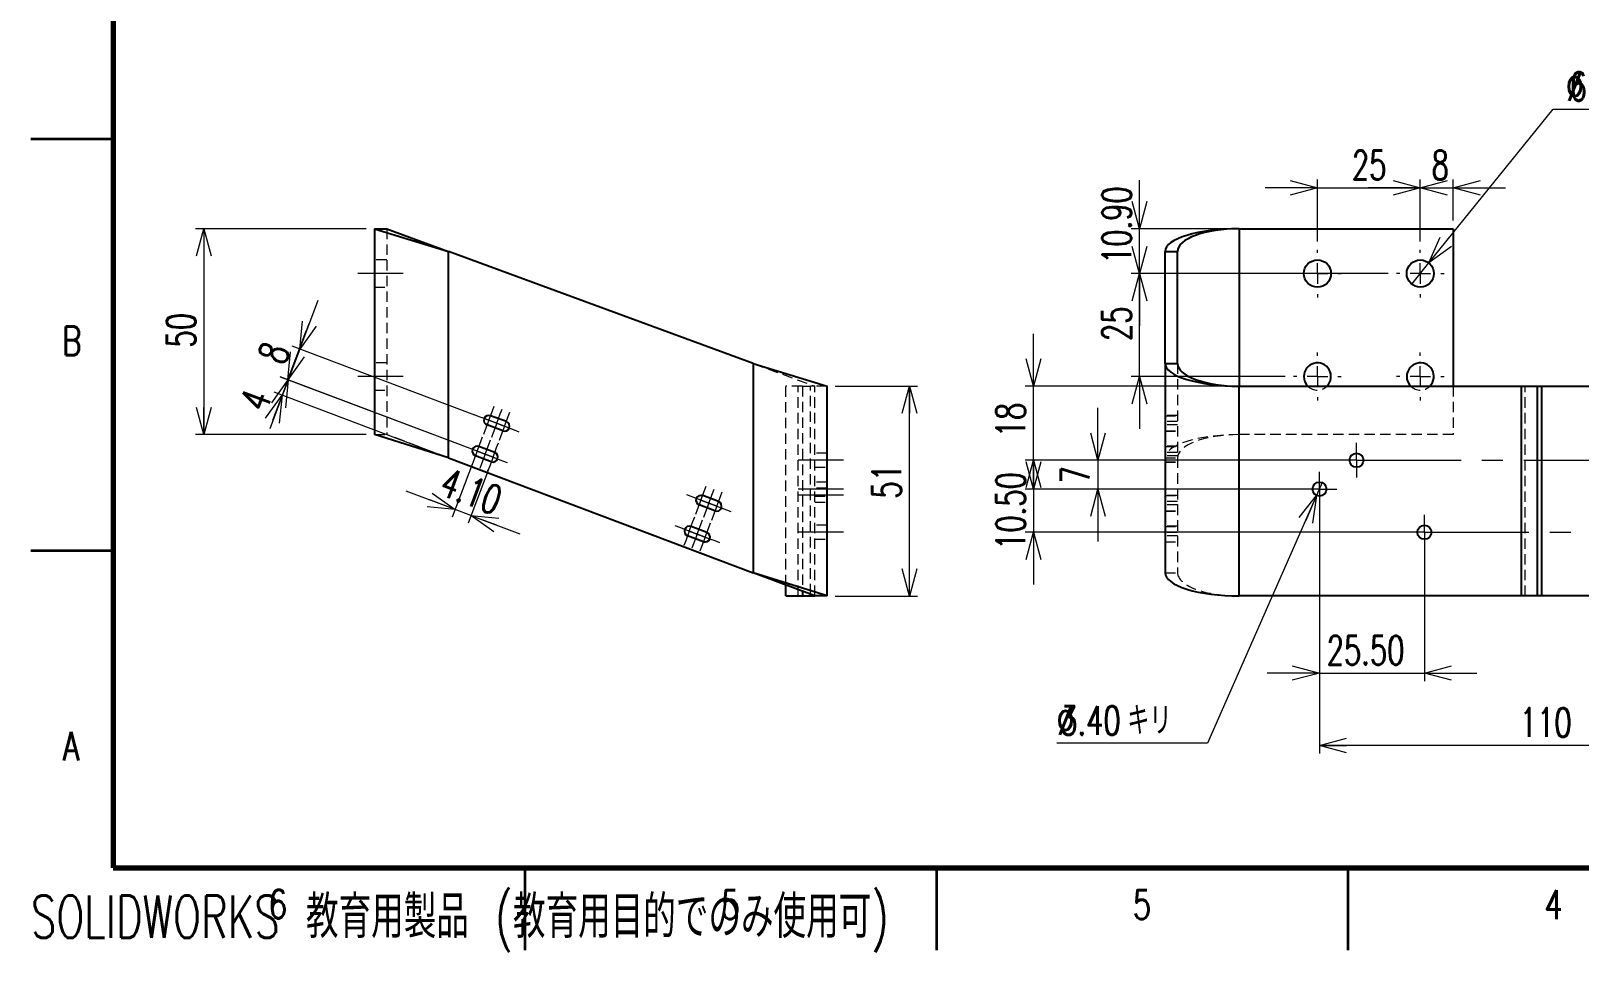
# Model space of a CAD drawing. Header units: millimetres. Extents: x 0 to 420, y 0 to 297.
# Drawn here: x 0 to 188.1, y -0.2 to 111.6 of the extents above; entities that cross this region are included whole.
import ezdxf

# ---------------------------------------------------------------- set-up
doc = ezdxf.new("R2010")
doc.units = ezdxf.units.MM
doc.header["$PDSIZE"] = -1
doc.linetypes.add('CENTERX2', pattern=[20.32, 12.7, -2.54, 2.54, -2.54])
doc.linetypes.add('HIDDEN', pattern=[1.905, 1.27, -0.635])
doc.styles.add('SLDTEXTSTYLE0', font='TXT', dxfattribs={"width": 0.7, "bigfont": 'bigfont'})
doc.styles.add('SLDTEXTSTYLE1', font='TXT', dxfattribs={"width": 0.75, "bigfont": 'bigfont'})
doc.dimstyles.new('SLDDIMSTYLE0', dxfattribs={"dimtxt": 3.5, "dimasz": 3.302, "dimexe": 0, "dimexo": 0.0625, "dimgap": 0.875, "dimtad": 3, "dimlfac": 2, "dimrnd": 1e-09, "dimzin": 12, "dimdsep": 46, "dimtxsty": 'SLDTEXTSTYLE0', "dimblk1": 'OPEN30', "dimblk2": 'OPEN30', "dimsah": 1, "dimcen": 0.09, "dimadec": 0, "dimazin": 3, "dimtfac": 1, "dimtmove": 0, "dimatfit": 0, "dimldrblk": 'OPEN30', "dimfxl": 1, "dimfrac": 2, "dimtolj": 1, "dimtzin": 12, "dimarcsym": 0})
doc.dimstyles.new('SLDDIMSTYLE1', dxfattribs={"dimtxt": 3.5, "dimasz": 3.302, "dimexe": 0, "dimexo": 0.0625, "dimgap": 0.875, "dimtad": 3, "dimdec": 0, "dimlfac": 2, "dimrnd": 1e-09, "dimzin": 12, "dimdsep": 46, "dimtxsty": 'SLDTEXTSTYLE0', "dimblk1": 'OPEN30', "dimblk2": 'OPEN30', "dimsah": 1, "dimcen": 0.09, "dimadec": 0, "dimazin": 3, "dimtfac": 1, "dimtofl": 0, "dimtmove": 0, "dimatfit": 3, "dimldrblk": 'OPEN30', "dimfxl": 1, "dimfrac": 2, "dimtolj": 1, "dimtzin": 12, "dimarcsym": 0})
doc.dimstyles.new('SLDDIMSTYLE2', dxfattribs={"dimtxt": 3.5, "dimasz": 3.302, "dimexe": 0, "dimexo": 0.0625, "dimgap": 0.875, "dimtad": 3, "dimdec": 1, "dimlfac": 2, "dimrnd": 1e-09, "dimzin": 12, "dimdsep": 46, "dimtxsty": 'SLDTEXTSTYLE0', "dimblk1": 'OPEN30', "dimblk2": 'OPEN30', "dimsah": 1, "dimcen": 0.09, "dimadec": 0, "dimazin": 3, "dimtfac": 1, "dimtdec": 1, "dimtofl": 0, "dimtmove": 0, "dimatfit": 3, "dimldrblk": 'OPEN30', "dimfxl": 1, "dimfrac": 2, "dimtolj": 1, "dimtzin": 12, "dimarcsym": 0})
doc.dimstyles.new('SLDDIMSTYLE3', dxfattribs={"dimtxt": 3.5, "dimasz": 3.302, "dimexe": 0, "dimexo": 0.0625, "dimgap": 0.875, "dimtad": 3, "dimlfac": 2, "dimrnd": 1e-09, "dimzin": 4, "dimdsep": 46, "dimtxsty": 'SLDTEXTSTYLE0', "dimblk1": 'OPEN30', "dimblk2": 'OPEN30', "dimsah": 1, "dimcen": 0.09, "dimadec": 0, "dimazin": 1, "dimtfac": 1, "dimtmove": 0, "dimatfit": 0, "dimldrblk": 'OPEN30', "dimfxl": 1, "dimfrac": 2, "dimtolj": 1, "dimtzin": 12, "dimarcsym": 0})
doc.dimstyles.new('SLDDIMSTYLE4', dxfattribs={"dimtxt": 3.5, "dimasz": 3.302, "dimexe": 0, "dimexo": 0.0625, "dimgap": 0.875, "dimtad": 3, "dimlfac": 2, "dimrnd": 1e-09, "dimzin": 12, "dimdsep": 46, "dimtxsty": 'SLDTEXTSTYLE0', "dimblk1": 'OPEN30', "dimblk2": 'OPEN30', "dimsah": 1, "dimcen": 0.09, "dimadec": 0, "dimazin": 3, "dimtfac": 1, "dimtofl": 0, "dimtmove": 0, "dimatfit": 3, "dimldrblk": 'OPEN30', "dimfxl": 1, "dimfrac": 2, "dimtolj": 1, "dimtzin": 12, "dimarcsym": 0})
doc.dimstyles.new('SLDDIMSTYLE5', dxfattribs={"dimtxt": 3.5, "dimasz": 3.302, "dimexe": 0, "dimexo": 0.0625, "dimgap": 0.875, "dimtad": 0, "dimtih": 1, "dimtoh": 1, "dimlfac": 2, "dimrnd": 1e-09, "dimzin": 4, "dimdsep": 46, "dimtxsty": 'SLDTEXTSTYLE0', "dimblk1": 'NONE', "dimblk2": 'OPEN30', "dimsah": 1, "dimcen": 0, "dimadec": 0, "dimazin": 1, "dimtfac": 1, "dimtmove": 0, "dimatfit": 3, "dimldrblk": 'NONE', "dimfxl": 1, "dimfrac": 2, "dimtolj": 1, "dimtzin": 12, "dimarcsym": 0})

# ---------------------------------------------------------------- blocks, each defined once
blk = doc.blocks.new('_Open30')
at = {"color": 0, "linetype": 'ByBlock', "lineweight": -2}
for p, q in [((-1, 0.267949), (0, 0)), ((0, 0), (-1, -0.267949)), ((0, 0), (-1, 0))]:
    blk.add_line(p, q, dxfattribs=at)
blk = doc.blocks.new('_D')
at = {"color": 1, "linetype": 'Continuous', "lineweight": 18}
for p, q in [((31.2, 69.28), (33.44, 75.22)), ((52.51, 61.25), (30.26, 69.63)), ((49.79, 60.13), (29.56, 67.76)), ((31.2, 69.28), (30.5, 67.4)), ((30.5, 67.4), (29.54, 64.86))]:
    blk.add_line(p, q, dxfattribs=at)
at = {"color": 1, "linetype": 'Continuous', "lineweight": 18, "xscale": 3.302, "yscale": 3.302}
for p, rotation in [((31.2, 69.28, -14.21), 249.3526786619), ((30.5, 67.4, -14.21), 69.3526786619)]:
    blk.add_blockref('_Open30', p, dxfattribs=dict(at, rotation=rotation))
at = {"color": 1, "linetype": 'Continuous', "lineweight": 18, "insert": (25.31, 66.45), "char_height": 3.5, "attachment_point": 1, "rotation": 69.3527, "style": 'SLDTEXTSTYLE0'}
blk.add_mtext('4', dxfattribs=at)
blk = doc.blocks.new('_D_1')
at = {"color": 1, "linetype": 'Continuous', "lineweight": 18}
for p, q in [((32.65, 73), (34.89, 78.95)), ((53.92, 64.99), (31.72, 73.36)), ((32.65, 73), (31.24, 69.26)), ((52.51, 61.25), (30.31, 69.61)), ((31.24, 69.26), (29.01, 63.32))]:
    blk.add_line(p, q, dxfattribs=at)
at = {"color": 1, "linetype": 'Continuous', "lineweight": 18, "xscale": 3.302, "yscale": 3.302}
for p, rotation in [((32.65, 73, -14.21), 249.3526786619), ((31.24, 69.26, -14.21), 69.3526786619)]:
    blk.add_blockref('_Open30', p, dxfattribs=dict(at, rotation=rotation))
at = {"color": 1, "linetype": 'Continuous', "lineweight": 18, "insert": (27.51, 72.16), "char_height": 3.5, "attachment_point": 1, "rotation": 69.3527, "style": 'SLDTEXTSTYLE0'}
blk.add_mtext('8', dxfattribs=at)
blk = doc.blocks.new('_D_2')
at = {"color": 1, "linetype": 'Continuous', "lineweight": 18}
for p, q in [((40.72, 87.62), (20.01, 87.62)), ((21.01, 87.62), (21.01, 62.61)), ((40.72, 62.61), (20.01, 62.61))]:
    blk.add_line(p, q, dxfattribs=at)
at = {"color": 1, "linetype": 'Continuous', "lineweight": 18, "xscale": 3.302, "yscale": 3.302}
for p, rotation in [((21.01, 87.62, -14.21), 90), ((21.01, 62.61, -14.21), 270)]:
    blk.add_blockref('_Open30', p, dxfattribs=dict(at, rotation=rotation))
at = {"color": 1, "linetype": 'Continuous', "lineweight": 18, "insert": (16.5, 73.19), "char_height": 3.5, "attachment_point": 1, "rotation": 90, "style": 'SLDTEXTSTYLE0'}
blk.add_mtext('50', dxfattribs=at)
blk = doc.blocks.new('_D_3')
at = {"color": 1, "linetype": 'Continuous', "lineweight": 18}
for p, q in [((97.72, 68.5), (107.72, 68.5)), ((106.72, 43.01), (106.72, 68.5)), ((97.72, 43.01), (107.72, 43.01))]:
    blk.add_line(p, q, dxfattribs=at)
at = {"color": 1, "linetype": 'Continuous', "lineweight": 18, "xscale": 3.302, "yscale": 3.302}
for p, rotation in [((106.72, 68.5, -14.21), 90), ((106.72, 43.01, -14.21), 270)]:
    blk.add_blockref('_Open30', p, dxfattribs=dict(at, rotation=rotation))
at = {"color": 1, "linetype": 'Continuous', "lineweight": 18, "insert": (102.21, 54.84), "char_height": 3.5, "attachment_point": 1, "rotation": 90, "style": 'SLDTEXTSTYLE0'}
blk.add_mtext('51', dxfattribs=at)
blk = doc.blocks.new('_D_4')
at = {"color": 1, "linetype": 'Continuous', "lineweight": 18}
for p, q in [((53.65, 59.11), (51.19, 52.58)), ((55.57, 58.38), (53.11, 51.86)), ((51.54, 53.52), (45.6, 55.76)), ((53.46, 52.8), (51.54, 53.52)), ((53.46, 52.8), (59.4, 50.56))]:
    blk.add_line(p, q, dxfattribs=at)
at = {"color": 1, "linetype": 'Continuous', "lineweight": 18, "xscale": 3.302, "yscale": 3.302}
for p, rotation in [((51.54, 53.52, -14.21), 339.3526786619), ((53.46, 52.8, -14.21), 159.3526786619)]:
    blk.add_blockref('_Open30', p, dxfattribs=dict(at, rotation=rotation))
at = {"color": 1, "linetype": 'Continuous', "lineweight": 18, "insert": (50.67, 58.67), "char_height": 3.5, "attachment_point": 1, "rotation": 339.3527, "style": 'SLDTEXTSTYLE0'}
blk.add_mtext('4.10', dxfattribs=at)
blk = doc.blocks.new('SW_CENTERMARKSYMBOL_0')
at = {"color": 0, "linetype": 'Continuous', "lineweight": 0}
for p, q in [((-1.17, 0.44), (-1.73, 0.65)), ((0, 0), (-1.17, 0.44)), ((0, 0), (-0.44, -1.17)), ((0, 0), (0.44, 1.17)), ((0, 0), (1.17, -0.44)), ((0.44, 1.17), (0.65, 1.73)), ((-0.44, -1.17), (-0.65, -1.73)), ((1.17, -0.44), (1.73, -0.65))]:
    blk.add_line(p, q, dxfattribs=at)
blk = doc.blocks.new('SW_CENTERMARKSYMBOL_1')
at = {"color": 0, "linetype": 'Continuous', "lineweight": 0}
for p, q in [((-1.17, 0.44), (-1.73, 0.65)), ((0, 0), (-1.17, 0.44)), ((0, 0), (-0.44, -1.17)), ((0, 0), (0.44, 1.17)), ((0, 0), (1.17, -0.44)), ((0.44, 1.17), (0.65, 1.73)), ((-0.44, -1.17), (-0.65, -1.73)), ((1.17, -0.44), (1.73, -0.65))]:
    blk.add_line(p, q, dxfattribs=at)
blk = doc.blocks.new('SW_CENTERMARKSYMBOL_2')
at = {"color": 0, "linetype": 'Continuous', "lineweight": 0}
for p, q in [((-1.17, 0.44), (-1.73, 0.65)), ((0, 0), (-1.17, 0.44)), ((0, 0), (-0.44, -1.17)), ((0, 0), (0.44, 1.17)), ((0, 0), (1.17, -0.44)), ((0.44, 1.17), (0.65, 1.73)), ((-0.44, -1.17), (-0.65, -1.73)), ((1.17, -0.44), (1.73, -0.65))]:
    blk.add_line(p, q, dxfattribs=at)
blk = doc.blocks.new('SW_CENTERMARKSYMBOL_3')
at = {"color": 0, "linetype": 'Continuous', "lineweight": 0}
for p, q in [((-1.17, 0.44), (-1.73, 0.65)), ((0, 0), (-1.17, 0.44)), ((0, 0), (-0.44, -1.17)), ((0, 0), (0.44, 1.17)), ((0, 0), (1.17, -0.44)), ((0.44, 1.17), (0.65, 1.73)), ((-0.44, -1.17), (-0.65, -1.73)), ((1.17, -0.44), (1.73, -0.65))]:
    blk.add_line(p, q, dxfattribs=at)
blk = doc.blocks.new('SW_CENTERMARKSYMBOL_4')
at = {"color": 0, "linetype": 'Continuous', "lineweight": 0}
for p, q in [((-1.17, 0.44), (-1.73, 0.65)), ((0, 0), (-1.17, 0.44)), ((0, 0), (-0.44, -1.17)), ((0, 0), (0.44, 1.17)), ((0, 0), (1.17, -0.44)), ((0.44, 1.17), (0.65, 1.73)), ((-0.44, -1.17), (-0.65, -1.73)), ((1.17, -0.44), (1.73, -0.65))]:
    blk.add_line(p, q, dxfattribs=at)
blk = doc.blocks.new('SW_CENTERMARKSYMBOL_5')
at = {"color": 0, "linetype": 'Continuous', "lineweight": 0}
for p, q in [((-1.17, 0.44), (-1.73, 0.65)), ((0, 0), (-1.17, 0.44)), ((0, 0), (-0.44, -1.17)), ((0, 0), (0.44, 1.17)), ((0, 0), (1.17, -0.44)), ((0.44, 1.17), (0.65, 1.73)), ((-0.44, -1.17), (-0.65, -1.73)), ((1.17, -0.44), (1.73, -0.65))]:
    blk.add_line(p, q, dxfattribs=at)
blk = doc.blocks.new('SW_CENTERMARKSYMBOL_6')
at = {"color": 0, "linetype": 'Continuous', "lineweight": 0}
for p, q in [((-1.17, 0.44), (-1.73, 0.65)), ((0, 0), (-1.17, 0.44)), ((0, 0), (-0.44, -1.17)), ((0, 0), (0.44, 1.17)), ((0, 0), (1.17, -0.44)), ((0.44, 1.17), (0.65, 1.73)), ((-0.44, -1.17), (-0.65, -1.73)), ((1.17, -0.44), (1.73, -0.65))]:
    blk.add_line(p, q, dxfattribs=at)
blk = doc.blocks.new('SW_CENTERMARKSYMBOL_7')
at = {"color": 0, "linetype": 'Continuous', "lineweight": 0}
for p, q in [((-1.17, 0.44), (-1.73, 0.65)), ((0, 0), (-1.17, 0.44)), ((0, 0), (-0.44, -1.17)), ((0, 0), (0.44, 1.17)), ((0, 0), (1.17, -0.44)), ((0.44, 1.17), (0.65, 1.73)), ((1.92, -0.72), (2.36, 0.45)), ((2.36, 0.45), (2.57, 1.01)), ((-0.44, -1.17), (-0.65, -1.73)), ((0.75, -0.28), (0.19, -0.07)), ((1.92, -0.72), (0.75, -0.28)), ((1.17, -0.44), (1.73, -0.65)), ((1.92, -0.72), (1.48, -1.89)), ((1.92, -0.72), (3.09, -1.16)), ((3.09, -1.16), (3.65, -1.38)), ((1.48, -1.89), (1.27, -2.45))]:
    blk.add_line(p, q, dxfattribs=at)
blk = doc.blocks.new('SW_CENTERMARKSYMBOL_8')
at = {"color": 0, "linetype": 'Continuous', "lineweight": 0}
for p, q in [((-1.17, 0.44), (-1.73, 0.65)), ((0, 0), (-1.17, 0.44)), ((0, 0), (-0.44, -1.17)), ((0, 0), (0.44, 1.17)), ((0, 0), (1.17, -0.44)), ((0.44, 1.17), (0.65, 1.73)), ((1.92, -0.72), (2.36, 0.45)), ((2.36, 0.45), (2.57, 1.01)), ((-0.44, -1.17), (-0.65, -1.73)), ((0.75, -0.28), (0.19, -0.07)), ((1.92, -0.72), (0.75, -0.28)), ((1.17, -0.44), (1.73, -0.65)), ((1.92, -0.72), (1.48, -1.89)), ((1.92, -0.72), (3.09, -1.16)), ((3.09, -1.16), (3.65, -1.38)), ((1.48, -1.89), (1.27, -2.45))]:
    blk.add_line(p, q, dxfattribs=at)
blk = doc.blocks.new('SW_CENTERMARKSYMBOL_9')
at = {"color": 0, "linetype": 'Continuous', "lineweight": 0}
for p, q in [((-1.17, 0.44), (-1.73, 0.65)), ((0, 0), (-1.17, 0.44)), ((0, 0), (-0.44, -1.17)), ((0, 0), (0.44, 1.17)), ((0, 0), (1.17, -0.44)), ((0.44, 1.17), (0.65, 1.73)), ((1.92, -0.72), (2.36, 0.45)), ((2.36, 0.45), (2.57, 1.01)), ((-0.44, -1.17), (-0.65, -1.73)), ((0.75, -0.28), (0.19, -0.07)), ((1.92, -0.72), (0.75, -0.28)), ((1.17, -0.44), (1.73, -0.65)), ((1.92, -0.72), (1.48, -1.89)), ((1.92, -0.72), (3.09, -1.16)), ((3.09, -1.16), (3.65, -1.38)), ((1.48, -1.89), (1.27, -2.45))]:
    blk.add_line(p, q, dxfattribs=at)
blk = doc.blocks.new('SW_CENTERMARKSYMBOL_10')
at = {"color": 0, "linetype": 'Continuous', "lineweight": 0}
for p, q in [((-1.17, 0.44), (-1.73, 0.65)), ((0, 0), (-1.17, 0.44)), ((0, 0), (-0.44, -1.17)), ((0, 0), (0.44, 1.17)), ((0, 0), (1.17, -0.44)), ((0.44, 1.17), (0.65, 1.73)), ((1.92, -0.72), (2.36, 0.45)), ((2.36, 0.45), (2.57, 1.01)), ((-0.44, -1.17), (-0.65, -1.73)), ((0.75, -0.28), (0.19, -0.07)), ((1.92, -0.72), (0.75, -0.28)), ((1.17, -0.44), (1.73, -0.65)), ((1.92, -0.72), (1.48, -1.89)), ((1.92, -0.72), (3.09, -1.16)), ((3.09, -1.16), (3.65, -1.38)), ((1.48, -1.89), (1.27, -2.45))]:
    blk.add_line(p, q, dxfattribs=at)
blk = doc.blocks.new('_D_5')
at = {"color": 1, "linetype": 'Continuous', "lineweight": 18}
for p, q in [((129.63, 59.5), (129.63, 65.85)), ((160.04, 59.5), (128.63, 59.5)), ((129.63, 59.5), (129.63, 56)), ((155.54, 56), (128.63, 56)), ((129.63, 56), (129.63, 49.65))]:
    blk.add_line(p, q, dxfattribs=at)
at = {"color": 1, "linetype": 'Continuous', "lineweight": 18, "xscale": 3.302, "yscale": 3.302}
for p, rotation in [((129.63, 59.5, 27.5), 270), ((129.63, 56, 27.5), 90)]:
    blk.add_blockref('_Open30', p, dxfattribs=dict(at, rotation=rotation))
at = {"color": 1, "linetype": 'Continuous', "lineweight": 18, "insert": (125.12, 56.67), "char_height": 3.5, "attachment_point": 1, "rotation": 90, "style": 'SLDTEXTSTYLE0'}
blk.add_mtext('7', dxfattribs=at)
blk = doc.blocks.new('_D_6')
at = {"color": 1, "linetype": 'Continuous', "lineweight": 18}
for p, q in [((121.79, 68.5), (121.79, 74.85)), ((145.79, 68.5), (120.79, 68.5)), ((121.79, 59.5), (121.79, 68.5)), ((160.04, 59.5), (120.79, 59.5)), ((121.79, 59.5), (121.79, 53.15))]:
    blk.add_line(p, q, dxfattribs=at)
at = {"color": 1, "linetype": 'Continuous', "lineweight": 18, "xscale": 3.302, "yscale": 3.302}
for p, rotation in [((121.79, 68.5, 27.5), 270), ((121.79, 59.5, 27.5), 90)]:
    blk.add_blockref('_Open30', p, dxfattribs=dict(at, rotation=rotation))
at = {"color": 1, "linetype": 'Continuous', "lineweight": 18, "insert": (117.28, 62.29), "char_height": 3.5, "attachment_point": 1, "rotation": 90, "style": 'SLDTEXTSTYLE0'}
blk.add_mtext('18', dxfattribs=at)
blk = doc.blocks.new('_D_7')
at = {"color": 1, "linetype": 'Continuous', "lineweight": 18}
for p, q in [((156.54, 55), (156.54, 32.66)), ((169.29, 49.75), (169.29, 32.66)), ((156.54, 33.66), (150.19, 33.66)), ((156.54, 33.66), (169.29, 33.66)), ((169.29, 33.66), (175.64, 33.66))]:
    blk.add_line(p, q, dxfattribs=at)
at = {"color": 1, "linetype": 'Continuous', "lineweight": 18, "xscale": 3.302, "yscale": 3.302}
blk.add_blockref('_Open30', (156.54, 33.66, 27.5), dxfattribs=at)
at = {"color": 1, "linetype": 'Continuous', "lineweight": 18, "xscale": 3.302, "yscale": 3.302, "rotation": 180}
blk.add_blockref('_Open30', (169.29, 33.66, 27.5), dxfattribs=at)
at = {"color": 1, "linetype": 'Continuous', "lineweight": 18, "insert": (157.42, 38.17), "char_height": 3.5, "attachment_point": 1, "style": 'SLDTEXTSTYLE0'}
blk.add_mtext('25.50', dxfattribs=at)
blk = doc.blocks.new('_D_10')
at = {"color": 1, "linetype": 'Continuous', "lineweight": 18}
for p, q in [((156.54, 55), (156.54, 23.87)), ((211.54, 40.01), (211.54, 23.87)), ((211.54, 24.87), (156.54, 24.87))]:
    blk.add_line(p, q, dxfattribs=at)
at = {"color": 1, "linetype": 'Continuous', "lineweight": 18, "xscale": 3.302, "yscale": 3.302, "rotation": 180}
blk.add_blockref('_Open30', (156.54, 24.87, 27.5), dxfattribs=at)
at = {"color": 1, "linetype": 'Continuous', "lineweight": 18, "xscale": 3.302, "yscale": 3.302}
blk.add_blockref('_Open30', (211.54, 24.87, 27.5), dxfattribs=at)
at = {"color": 1, "linetype": 'Continuous', "lineweight": 18, "insert": (180.88, 29.39), "char_height": 3.5, "attachment_point": 1, "style": 'SLDTEXTSTYLE0'}
blk.add_mtext('110', dxfattribs=at)
blk = doc.blocks.new('_D_11')
at = {"color": 1, "linetype": 'Continuous', "lineweight": 18}
for p, q in [((121.79, 56), (121.79, 62.35)), ((155.54, 56), (120.79, 56)), ((121.79, 56), (121.79, 50.75)), ((168.29, 50.75), (120.79, 50.75)), ((121.79, 50.75), (121.79, 44.4))]:
    blk.add_line(p, q, dxfattribs=at)
at = {"color": 1, "linetype": 'Continuous', "lineweight": 18, "xscale": 3.302, "yscale": 3.302}
for p, rotation in [((121.79, 56, 27.5), 270), ((121.79, 50.75, 27.5), 90)]:
    blk.add_blockref('_Open30', p, dxfattribs=dict(at, rotation=rotation))
at = {"color": 1, "linetype": 'Continuous', "lineweight": 18, "insert": (117.28, 48.61), "char_height": 3.5, "attachment_point": 1, "rotation": 90, "style": 'SLDTEXTSTYLE0'}
blk.add_mtext('10.50', dxfattribs=at)
blk = doc.blocks.new('_D_13')
at = {"color": 1, "linetype": 'Continuous', "lineweight": 18}
for p, q in [((156.29, 92.59), (149.94, 92.59)), ((156.29, 86.07), (156.29, 93.59)), ((156.29, 92.59), (168.79, 92.59)), ((168.79, 86.07), (168.79, 93.59)), ((168.79, 92.59), (175.14, 92.59))]:
    blk.add_line(p, q, dxfattribs=at)
at = {"color": 1, "linetype": 'Continuous', "lineweight": 18, "xscale": 3.302, "yscale": 3.302}
blk.add_blockref('_Open30', (156.29, 92.59, 27.5), dxfattribs=at)
at = {"color": 1, "linetype": 'Continuous', "lineweight": 18, "xscale": 3.302, "yscale": 3.302, "rotation": 180}
blk.add_blockref('_Open30', (168.79, 92.59, 27.5), dxfattribs=at)
at = {"color": 1, "linetype": 'Continuous', "lineweight": 18, "insert": (160.48, 97.1), "char_height": 3.5, "attachment_point": 1, "style": 'SLDTEXTSTYLE0'}
blk.add_mtext('25', dxfattribs=at)
blk = doc.blocks.new('_D_14')
at = {"color": 1, "linetype": 'Continuous', "lineweight": 18}
for p, q in [((134.67, 82.17), (134.67, 88.52)), ((152.39, 82.17), (133.67, 82.17)), ((134.67, 69.67), (134.67, 82.17)), ((152.39, 69.67), (133.67, 69.67)), ((134.67, 69.67), (134.67, 63.32))]:
    blk.add_line(p, q, dxfattribs=at)
at = {"color": 1, "linetype": 'Continuous', "lineweight": 18, "xscale": 3.302, "yscale": 3.302}
for p, rotation in [((134.67, 82.17, 27.5), 270), ((134.67, 69.67, 27.5), 90)]:
    blk.add_blockref('_Open30', p, dxfattribs=dict(at, rotation=rotation))
at = {"color": 1, "linetype": 'Continuous', "lineweight": 18, "insert": (130.16, 73.98), "char_height": 3.5, "attachment_point": 1, "rotation": 90, "style": 'SLDTEXTSTYLE0'}
blk.add_mtext('25', dxfattribs=at)
blk = doc.blocks.new('_D_15')
at = {"color": 1, "linetype": 'Continuous', "lineweight": 18}
for p, q in [((168.79, 92.59), (162.44, 92.59)), ((168.79, 86.07), (168.79, 93.59)), ((168.79, 92.59), (172.79, 92.59)), ((172.79, 88.62), (172.79, 93.59)), ((172.79, 92.59), (179.14, 92.59))]:
    blk.add_line(p, q, dxfattribs=at)
at = {"color": 1, "linetype": 'Continuous', "lineweight": 18, "xscale": 3.302, "yscale": 3.302}
blk.add_blockref('_Open30', (168.79, 92.59, 27.5), dxfattribs=at)
at = {"color": 1, "linetype": 'Continuous', "lineweight": 18, "xscale": 3.302, "yscale": 3.302, "rotation": 180}
blk.add_blockref('_Open30', (172.79, 92.59, 27.5), dxfattribs=at)
at = {"color": 1, "linetype": 'Continuous', "lineweight": 18, "insert": (170.16, 97.1), "char_height": 3.5, "attachment_point": 1, "style": 'SLDTEXTSTYLE0'}
blk.add_mtext('8', dxfattribs=at)
blk = doc.blocks.new('_D_16')
at = {"color": 1, "linetype": 'Continuous', "lineweight": 18}
for p, q in [((134.67, 87.62), (134.67, 93.5)), ((145.79, 87.62), (133.67, 87.62)), ((134.67, 82.17), (134.67, 87.62)), ((164.89, 82.17), (133.67, 82.17)), ((134.67, 82.17), (134.67, 75.82))]:
    blk.add_line(p, q, dxfattribs=at)
at = {"color": 1, "linetype": 'Continuous', "lineweight": 18, "xscale": 3.302, "yscale": 3.302}
for p, rotation in [((134.67, 87.62, 27.5), 270), ((134.67, 82.17, 27.5), 90)]:
    blk.add_blockref('_Open30', p, dxfattribs=dict(at, rotation=rotation))
at = {"color": 1, "linetype": 'Continuous', "lineweight": 18, "insert": (130.16, 83.32), "char_height": 3.5, "attachment_point": 1, "rotation": 90, "style": 'SLDTEXTSTYLE0'}
blk.add_mtext('10.90', dxfattribs=at)
blk = doc.blocks.new('_D_17')
at = {"color": 1, "linetype": 'Continuous', "lineweight": 18}
for p, q in [((169.83, 83.46), (184.93, 102.13)), ((184.93, 102.13), (203.22, 102.13)), ((167.75, 80.89), (169.83, 83.46))]:
    blk.add_line(p, q, dxfattribs=at)
at = {"color": 1, "linetype": 'Continuous', "lineweight": 18, "xscale": 3.302, "yscale": 3.302, "rotation": 231.0333672791}
blk.add_blockref('_Open30', (169.83, 83.46, 27.5), dxfattribs=at)
at = {"color": 1, "linetype": 'Continuous', "lineweight": 18, "char_height": 3.5, "attachment_point": 1, "style": 'SLDTEXTSTYLE0'}
for s, insert in [('%%c', (186.52, 106.64)), ('6.60', (186.93, 106.64)), ('キリ', (195.08, 106.64))]:
    blk.add_mtext(s, dxfattribs=dict(at, insert=insert))
blk = doc.blocks.new('_None')
blk = doc.blocks.new('_D_18')
at = {"color": 1, "linetype": 'Continuous', "lineweight": 18}
for p, q in [((156.88, 56.78), (156.2, 55.22)), ((156.2, 55.22), (142.93, 25.12)), ((142.93, 25.12), (124.64, 25.12))]:
    blk.add_line(p, q, dxfattribs=at)
at = {"color": 1, "linetype": 'Continuous', "lineweight": 18, "xscale": 3.302, "yscale": 3.302, "rotation": 66.2094652923}
blk.add_blockref('_Open30', (156.2, 55.22, 27.5), dxfattribs=at)
at = {"color": 1, "linetype": 'Continuous', "lineweight": 18, "char_height": 3.5, "attachment_point": 1, "style": 'SLDTEXTSTYLE0'}
for s, insert in [('%%c', (124.64, 29.64)), ('3.40', (125.05, 29.64)), ('キリ', (133.19, 29.64))]:
    blk.add_mtext(s, dxfattribs=dict(at, insert=insert))
blk = doc.blocks.new('SW_CENTERMARKSYMBOL_11')
at = {"color": 0, "linetype": 'Continuous', "lineweight": 0}
for p, q in [((0, 1.25), (0, 2.1)), ((-1.25, 0), (-2.1, 0)), ((0, 0), (-1.25, 0)), ((0, 0), (0, 1.25)), ((0, 0), (0, -1.25)), ((0, 0), (1.25, 0)), ((1.25, 0), (2.1, 0)), ((0, -1.25), (0, -2.1))]:
    blk.add_line(p, q, dxfattribs=at)
blk = doc.blocks.new('SW_CENTERMARKSYMBOL_12')
at = {"color": 0, "linetype": 'Continuous', "lineweight": 0}
for p, q in [((0, 1.25), (0, 2.1)), ((-1.25, 0), (-2.1, 0)), ((0, 0), (-1.25, 0)), ((0, 0), (0, 1.25)), ((0, 0), (0, -1.25)), ((0, 0), (1.25, 0)), ((1.25, 0), (2.1, 0)), ((0, -1.25), (0, -2.1))]:
    blk.add_line(p, q, dxfattribs=at)
blk = doc.blocks.new('SW_CENTERMARKSYMBOL_13')
at = {"color": 0, "linetype": 'Continuous', "lineweight": 0}
for p, q in [((0, 1.25), (0, 2.1)), ((-1.25, 0), (-2.1, 0)), ((0, 0), (-1.25, 0)), ((0, 0), (0, 1.25)), ((0, 0), (0, -1.25)), ((0, 0), (1.25, 0)), ((1.25, 0), (2.1, 0)), ((0, -1.25), (0, -2.1))]:
    blk.add_line(p, q, dxfattribs=at)
blk = doc.blocks.new('SW_CENTERMARKSYMBOL_17')
at = {"color": 0, "linetype": 'Continuous', "lineweight": 0}
for p, q in [((0, 2.5), (0, 2.9)), ((-2.5, 0), (-2.9, 0)), ((0, 0), (-1.25, 0)), ((0, 0), (0, 1.25)), ((0, 0), (0, -1.25)), ((0, 0), (1.25, 0)), ((2.5, 0), (2.9, 0)), ((0, -2.5), (0, -2.9))]:
    blk.add_line(p, q, dxfattribs=at)
blk = doc.blocks.new('SW_CENTERMARKSYMBOL_18')
at = {"color": 0, "linetype": 'Continuous', "lineweight": 0}
for p, q in [((0, 2.5), (0, 2.9)), ((-2.5, 0), (-2.9, 0)), ((0, 0), (-1.25, 0)), ((0, 0), (0, 1.25)), ((0, 0), (0, -1.25)), ((0, 0), (1.25, 0)), ((2.5, 0), (2.9, 0)), ((0, -2.5), (0, -2.9))]:
    blk.add_line(p, q, dxfattribs=at)
blk = doc.blocks.new('SW_CENTERMARKSYMBOL_19')
at = {"color": 0, "linetype": 'Continuous', "lineweight": 0}
for p, q in [((0, 2.5), (0, 2.9)), ((-2.5, 0), (-2.9, 0)), ((0, 0), (-1.25, 0)), ((0, 0), (0, 1.25)), ((0, 0), (0, -1.25)), ((0, 0), (1.25, 0)), ((2.5, 0), (2.9, 0)), ((0, -2.5), (0, -2.9))]:
    blk.add_line(p, q, dxfattribs=at)
blk = doc.blocks.new('SW_CENTERMARKSYMBOL_20')
at = {"color": 0, "linetype": 'Continuous', "lineweight": 0}
for p, q in [((0, 2.5), (0, 2.9)), ((-2.5, 0), (-2.9, 0)), ((0, 0), (-1.25, 0)), ((0, 0), (0, 1.25)), ((0, 0), (0, -1.25)), ((0, 0), (1.25, 0)), ((2.5, 0), (2.9, 0)), ((0, -2.5), (0, -2.9))]:
    blk.add_line(p, q, dxfattribs=at)

msp = doc.modelspace()

# ---------------------------------------------------------------- linework, layer by layer
at = {"color": 7, "linetype": 'Continuous', "lineweight": 70}
for p, q in [((10, 287), (10, 10)), ((10, 10), (410, 10))]:
    msp.add_line(p, q, dxfattribs=at)
at = {"color": 7, "linetype": 'Continuous', "lineweight": 35}
for p, q in [((10, 98.5), (0, 98.5)), ((10, 48.5), (0, 48.5)), ((60, 10), (60, 0)), ((110, 10), (110, 0)), ((160, 10), (160, 0))]:
    msp.add_line(p, q, dxfattribs=at)
at = {"color": 7, "linetype": 'Continuous', "lineweight": 25}
for p, q in [((41.7241, 87.6221), (41.7241, 62.6085)), ((41.7241, 87.6221), (50.7241, 84.8642)), ((41.7241, 87.6221), (43.2241, 87.6221)), ((43.2241, 87.6221), (50.7241, 84.8642)), ((146.7912, 87.6221), (146.7912, 68.5003)), ((146.7912, 87.6221), (172.7912, 87.6221)), ((172.7912, 87.6221), (172.7912, 68.5003)), ((50.7241, 59.7824), (50.7241, 84.8642)), ((87.7241, 71.2583), (50.7241, 84.8642)), ((137.7912, 71.2583), (137.7912, 84.8642)), ((137.7912, 84.8642), (139.2912, 84.8642)), ((139.2912, 71.2583), (139.2912, 84.8642)), ((87.7241, 71.2583), (87.7241, 45.8401)), ((87.7241, 71.2583), (96.7241, 68.5003)), ((137.7912, 71.2583), (139.2912, 71.2583)), ((137.7912, 71.2583), (137.7912, 45.8401)), ((96.7241, 43.014), (96.7241, 68.5003)), ((146.7912, 43.014), (146.7912, 68.5003)), ((146.7912, 68.5003), (181.0412, 68.5003)), ((181.0412, 68.5003), (181.0412, 43.014)), ((181.0412, 68.5003), (183.0412, 68.5003)), ((183.0412, 43.014), (183.0412, 68.5003)), ((183.0412, 68.5003), (183.5412, 68.5003)), ((183.5412, 43.014), (183.5412, 68.5003)), ((183.5412, 68.5003), (239.5412, 68.5003)), ((57.7536, 64.1865), (55.8353, 64.9094)), ((50.7241, 59.7824), (41.7241, 62.6085)), ((57.3304, 63.0636), (55.4121, 63.7865)), ((56.3431, 60.4435), (54.4248, 61.1663)), ((50.7241, 59.7824), (87.7241, 45.8401)), ((55.92, 59.3205), (54.0017, 60.0434)), ((83.5244, 54.4756), (81.606, 55.1985)), ((83.1012, 53.3527), (81.1829, 54.0756)), ((82.1139, 50.7326), (80.1956, 51.4554)), ((81.6908, 49.6097), (79.7724, 50.3325)), ((96.7241, 43.014), (87.7241, 45.8401)), ((95.2241, 43.014), (87.7241, 45.8401)), ((91.7241, 43.014), (91.7241, 44.3328)), ((93.7241, 43.5792), (93.7241, 43.014)), ((91.7241, 43.014), (93.7241, 43.014)), ((93.7241, 43.014), (94.7241, 43.014)), ((94.7241, 43.014), (94.7241, 43.2024)), ((94.7241, 43.014), (95.2241, 43.014)), ((96.7241, 43.014), (95.2241, 43.014)), ((181.0412, 43.014), (146.7912, 43.014)), ((183.0412, 43.014), (181.0412, 43.014)), ((183.5412, 43.014), (183.0412, 43.014)), ((239.5412, 43.014), (183.5412, 43.014))]:
    msp.add_line(p, q, dxfattribs=at)
at = {"color": 7, "linetype": 'HIDDEN', "lineweight": 18}
for p, q in [((43.2241, 87.6221), (43.2241, 62.6085)), ((43.2241, 83.8237), (41.7241, 83.8237)), ((41.7241, 80.5237), (43.2241, 80.5237)), ((43.2241, 71.3237), (41.7241, 71.3237)), ((87.7241, 71.2583), (95.2241, 68.5003)), ((139.2912, 71.2583), (139.2912, 45.8401)), ((41.7241, 68.0237), (43.2241, 68.0237)), ((91.7241, 44.3328), (91.7241, 68.5003)), ((93.7241, 68.5003), (91.7241, 68.5003)), ((93.2241, 43.014), (93.2241, 68.5003)), ((93.7241, 68.5003), (93.7241, 43.5792)), ((93.7241, 68.5003), (94.7241, 68.5003)), ((94.7241, 43.2024), (94.7241, 68.5003)), ((95.2241, 68.5003), (94.7241, 68.5003)), ((95.2241, 43.014), (95.2241, 68.5003)), ((96.7241, 68.5003), (95.2241, 68.5003)), ((172.7912, 68.5003), (172.7912, 62.6085)), ((181.5412, 43.014), (181.5412, 68.5003)), ((139.2912, 64.9479), (137.7912, 64.9479)), ((137.7912, 64.9094), (139.2912, 64.9094)), ((139.2912, 64.1865), (137.7912, 64.1865)), ((41.7241, 62.6085), (43.2241, 62.6085)), ((50.7241, 59.7824), (43.2241, 62.6085)), ((139.2912, 63.7865), (137.7912, 63.7865)), ((137.7912, 63.0636), (139.2912, 63.0636)), ((137.7912, 63.0251), (139.2912, 63.0251)), ((172.7912, 62.6085), (146.7912, 62.6085)), ((96.7241, 60.3503), (95.2241, 60.3503)), ((139.2912, 61.2049), (137.7912, 61.2049)), ((137.7912, 61.1663), (139.2912, 61.1663)), ((139.2912, 60.4435), (137.7912, 60.4435)), ((95.2241, 58.6503), (96.7241, 58.6503)), ((139.2912, 60.0434), (137.7912, 60.0434)), ((137.7912, 59.7824), (139.2912, 59.7824)), ((137.7912, 59.3205), (139.2912, 59.3205)), ((137.7912, 59.282), (139.2912, 59.282)), ((96.7241, 56.8503), (95.2241, 56.8503)), ((96.7241, 56.1003), (95.2241, 56.1003)), ((95.2241, 55.1503), (96.7241, 55.1503)), ((139.2912, 55.237), (137.7912, 55.237)), ((137.7912, 55.1985), (139.2912, 55.1985)), ((95.2241, 54.4003), (96.7241, 54.4003)), ((139.2912, 54.4756), (137.7912, 54.4756)), ((139.2912, 54.0756), (137.7912, 54.0756)), ((137.7912, 53.3527), (139.2912, 53.3527)), ((137.7912, 53.3142), (139.2912, 53.3142)), ((96.7241, 51.6003), (95.2241, 51.6003)), ((139.2912, 51.494), (137.7912, 51.494)), ((137.7912, 51.4554), (139.2912, 51.4554)), ((95.2241, 49.9003), (96.7241, 49.9003)), ((139.2912, 50.7326), (137.7912, 50.7326)), ((139.2912, 50.3325), (137.7912, 50.3325)), ((137.7912, 49.6097), (139.2912, 49.6097)), ((137.7912, 49.5711), (139.2912, 49.5711)), ((137.7912, 45.8401), (139.2912, 45.8401))]:
    msp.add_line(p, q, dxfattribs=at)
at = {"color": 1, "linetype": 'CENTERX2', "lineweight": 18}
for p, q in [((45.2241, 82.1737), (39.7241, 82.1737)), ((45.2241, 69.6737), (39.7241, 69.6737)), ((98.7241, 59.5003), (93.2241, 59.5003)), ((161.0412, 59.5003), (262.0412, 59.5003)), ((98.7241, 56.0003), (93.2241, 56.0003)), ((98.7241, 55.2503), (93.2241, 55.2503)), ((98.7241, 50.7503), (93.2241, 50.7503)), ((169.2912, 50.7503), (250.5412, 50.7503))]:
    msp.add_line(p, q, dxfattribs=at)
at = {"color": 7, "linetype": 'Continuous', "lineweight": 25}
for centre, radius in [((156.2912, 82.1737), 1.65), ((168.7912, 82.1737), 1.65), ((161.0412, 59.5003), 0.85), ((156.5412, 56.0003), 0.85), ((169.2912, 50.7503), 0.85)]:
    msp.add_circle(centre, radius, dxfattribs=at)
for centre, radius, start, end in [((156.2912, 69.6737), 1.65, 314.670868, 180), ((156.2912, 69.6737), 1.65, 180, 225.329132), ((168.7912, 69.6737), 1.65, 314.670868, 180), ((168.7912, 69.6737), 1.65, 180, 225.329132), ((55.6237, 64.3479), 0.6, 69.352679, 249.352679), ((57.542, 63.6251), 0.6, 249.352679, 69.352679), ((54.2132, 60.6049), 0.6, 69.352679, 249.352679), ((56.1316, 59.882), 0.6, 249.352679, 69.352679), ((81.3945, 54.637), 0.6, 69.352679, 249.352679), ((83.3128, 53.9142), 0.6, 249.352679, 69.352679), ((79.984, 50.894), 0.6, 69.352679, 249.352679), ((81.9023, 50.1711), 0.6, 249.352679, 69.352679)]:
    msp.add_arc(centre, radius, start, end, dxfattribs=at)
at = {"color": 7, "linetype": 'HIDDEN', "lineweight": 18}
for centre in [(156.2912, 69.6737), (168.7912, 69.6737)]:
    msp.add_arc(centre, 1.65, 225.329132, 314.670868, dxfattribs=at)
at = {"color": 7, "linetype": 'Continuous', "lineweight": 25}
for centre, major_axis, ratio, start_param, end_param in [((146.7912, 84.8642), (9, 0), 0.30643939, 1.57079633, 3.14159265), ((146.7912, 84.8642), (7.5, 0), 0.36772727, 1.57079633, 3.14159265), ((146.7912, 71.2583), (9, 0), 0.30643939, 3.14159265, 4.71238898), ((146.7912, 71.2583), (7.5, 0), 0.36772727, 3.14159265, 4.71238898), ((146.7912, 45.8401), (9, 0), 0.31401515, 3.14159265, 4.71238898)]:
    msp.add_ellipse(centre, major_axis=major_axis, ratio=ratio, start_param=start_param, end_param=end_param, dxfattribs=at)
at = {"color": 7, "linetype": 'HIDDEN', "lineweight": 18}
for centre, major_axis, ratio, start_param, end_param in [((146.7912, 59.7824), (9, 0), 0.31401515, 1.57079633, 3.14159265), ((146.7912, 59.7824), (7.5, 0), 0.37681818, 1.57079633, 3.14159265), ((146.7912, 45.8401), (7.5, 0), 0.37681818, 3.14159265, 4.71238898)]:
    msp.add_ellipse(centre, major_axis=major_axis, ratio=ratio, start_param=start_param, end_param=end_param, dxfattribs=at)
at = {"color": 1, "linetype": 'Continuous', "lineweight": 0}
for p in [(54.2132, 60.6049), (54.2132, 60.6049), (55.1724, 60.2434), (56.1316, 59.882)]:
    msp.add_point(p, dxfattribs=at)

# ---------------------------------------------------------------- block references
for name, p in [('SW_CENTERMARKSYMBOL_20', (156.2912, 82.1737)), ('SW_CENTERMARKSYMBOL_17', (168.7912, 82.1737)), ('SW_CENTERMARKSYMBOL_19', (156.2912, 69.6737)), ('SW_CENTERMARKSYMBOL_18', (168.7912, 69.6737)), ('SW_CENTERMARKSYMBOL_7', (55.6237, 64.3479)), ('SW_CENTERMARKSYMBOL_1', (56.5829, 63.9865)), ('SW_CENTERMARKSYMBOL_8', (54.2132, 60.6049)), ('SW_CENTERMARKSYMBOL_0', (55.1724, 60.2434)), ('SW_CENTERMARKSYMBOL_4', (55.1724, 60.2434)), ('SW_CENTERMARKSYMBOL_5', (55.1724, 60.2434)), ('SW_CENTERMARKSYMBOL_6', (55.1724, 60.2434)), ('SW_CENTERMARKSYMBOL_12', (161.0412, 59.5003)), ('SW_CENTERMARKSYMBOL_13', (156.5412, 56.0003)), ('SW_CENTERMARKSYMBOL_9', (81.3945, 54.637)), ('SW_CENTERMARKSYMBOL_3', (82.3536, 54.2756)), ('SW_CENTERMARKSYMBOL_11', (169.2912, 50.7503)), ('SW_CENTERMARKSYMBOL_10', (79.984, 50.894)), ('SW_CENTERMARKSYMBOL_2', (80.9432, 50.5325))]:
    msp.add_blockref(name, p, dxfattribs=at)

# ---------------------------------------------------------------- texts
at = {"color": 1, "linetype": 'Continuous', "lineweight": 0, "char_height": 3.5, "attachment_point": 2, "style": 'SLDTEXTSTYLE1'}
for s, insert in [('B', (4.9733, 75.7537)), ('A', (4.8739, 26.5294)), ('6', (29.9973, 7.3363)), ('5', (84.9894, 7.2794)), ('5', (134.9894, 7.2794)), ('4', (184.9799, 7.2794))]:
    msp.add_mtext(s, dxfattribs=dict(at, insert=insert))
at = {"color": 1, "linetype": 'Continuous', "insert": (0, 6.6234), "char_height": 5.1381, "attachment_point": 1, "style": 'SLDTEXTSTYLE0'}
msp.add_mtext('SOLIDWORKS 教育用製品 (教育用目的でのみ使用可)', dxfattribs=at)

# ---------------------------------------------------------------- dimensions: what is measured, and where the dimension line sits
at = {"color": 1, "linetype": 'Continuous', "lineweight": 18}
for p1, p2, picture, middle in [((167.7536, 80.8908), (169.8288, 83.4566), '_D_17', (194.8715, 104.6679)), ((156.8841, 56.7781), (156.1983, 55.2225), '_D_18', (132.9908, 27.6608))]:
    dim = msp.add_diameter_dim_2p(p1=p1, p2=p2, text='<>キリ', dimstyle='SLDDIMSTYLE5', dxfattribs=at)
    dim.commit()
    dim.dimension.update_dxf_attribs({"geometry": picture, "text_midpoint": middle, "dimtype": 163})
for base, p1, p2, dimstyle, picture, middle in [((168.7912, 92.5865), (156.2912, 85.0737), (168.7912, 85.0737), 'SLDDIMSTYLE0', '_D_13', (162.5145, 92.5865)), ((172.7912, 92.5865), (168.7912, 85.0737), (172.7912, 87.6221), 'SLDDIMSTYLE0', '_D_15', (171.1813, 92.5865)), ((169.2912, 33.6608), (156.5412, 56.0003), (169.2912, 50.7503), 'SLDDIMSTYLE3', '_D_7', (162.5145, 33.6608)), ((156.5412, 24.8737), (211.5412, 41.014), (156.5412, 56.0003), 'SLDDIMSTYLE4', '_D_10', (183.9368, 24.8737))]:
    dim = msp.add_linear_dim(base=base, p1=p1, p2=p2, dimstyle=dimstyle, dxfattribs=at)
    dim.commit()
    dim.dimension.update_dxf_attribs({"geometry": picture, "text_midpoint": middle, "dimtype": 160})
for base, p1, p2, angle, dimstyle, picture, middle in [((134.6686, 87.6221), (165.8912, 82.1737), (146.7912, 87.6221), 90, 'SLDDIMSTYLE3', '_D_16', (134.6686, 88.4113)), ((134.6686, 82.1737), (153.3912, 69.6737), (153.3912, 82.1737), 90, 'SLDDIMSTYLE0', '_D_14', (134.6686, 76.0182)), ((21.0136, 62.6085), (41.7241, 87.6221), (41.7241, 62.6085), 90, 'SLDDIMSTYLE1', '_D_2', (21.0136, 75.2284)), ((31.2444, 69.26), (54.8517, 64.6389), (53.4412, 60.8958), 69.352679, 'SLDDIMSTYLE0', '_D_1', (32.0955, 71.5186)), ((30.4954, 67.4049), (53.4412, 60.8958), (50.7241, 59.7824), 69.352679, 'SLDDIMSTYLE0', '_D', (29.8949, 65.8113)), ((121.7912, 68.5003), (161.0412, 59.5003), (146.7912, 68.5003), 90, 'SLDDIMSTYLE0', '_D_6', (121.7912, 64.33)), ((106.7241, 68.5003), (96.7241, 43.014), (96.7241, 68.5003), 90, 'SLDDIMSTYLE2', '_D_3', (106.7241, 56.881)), ((129.6273, 56.0003), (161.0412, 59.5003), (156.5412, 56.0003), 90, 'SLDDIMSTYLE0', '_D_5', (129.6273, 57.6898)), ((121.7912, 50.7503), (156.5412, 56.0003), (169.2912, 50.7503), 90, 'SLDDIMSTYLE3', '_D_11', (121.7912, 53.7011)), ((51.5429, 53.5184), (55.92, 59.3205), (54.0017, 60.0434), 339.352679, 'SLDDIMSTYLE3', '_D_4', (52.8956, 53.0087))]:
    dim = msp.add_linear_dim(base=base, p1=p1, p2=p2, angle=angle, dimstyle=dimstyle, dxfattribs=at)
    dim.commit()
    dim.dimension.update_dxf_attribs({"geometry": picture, "text_midpoint": middle, "dimtype": 160})

doc.saveas('drawing.dxf')
